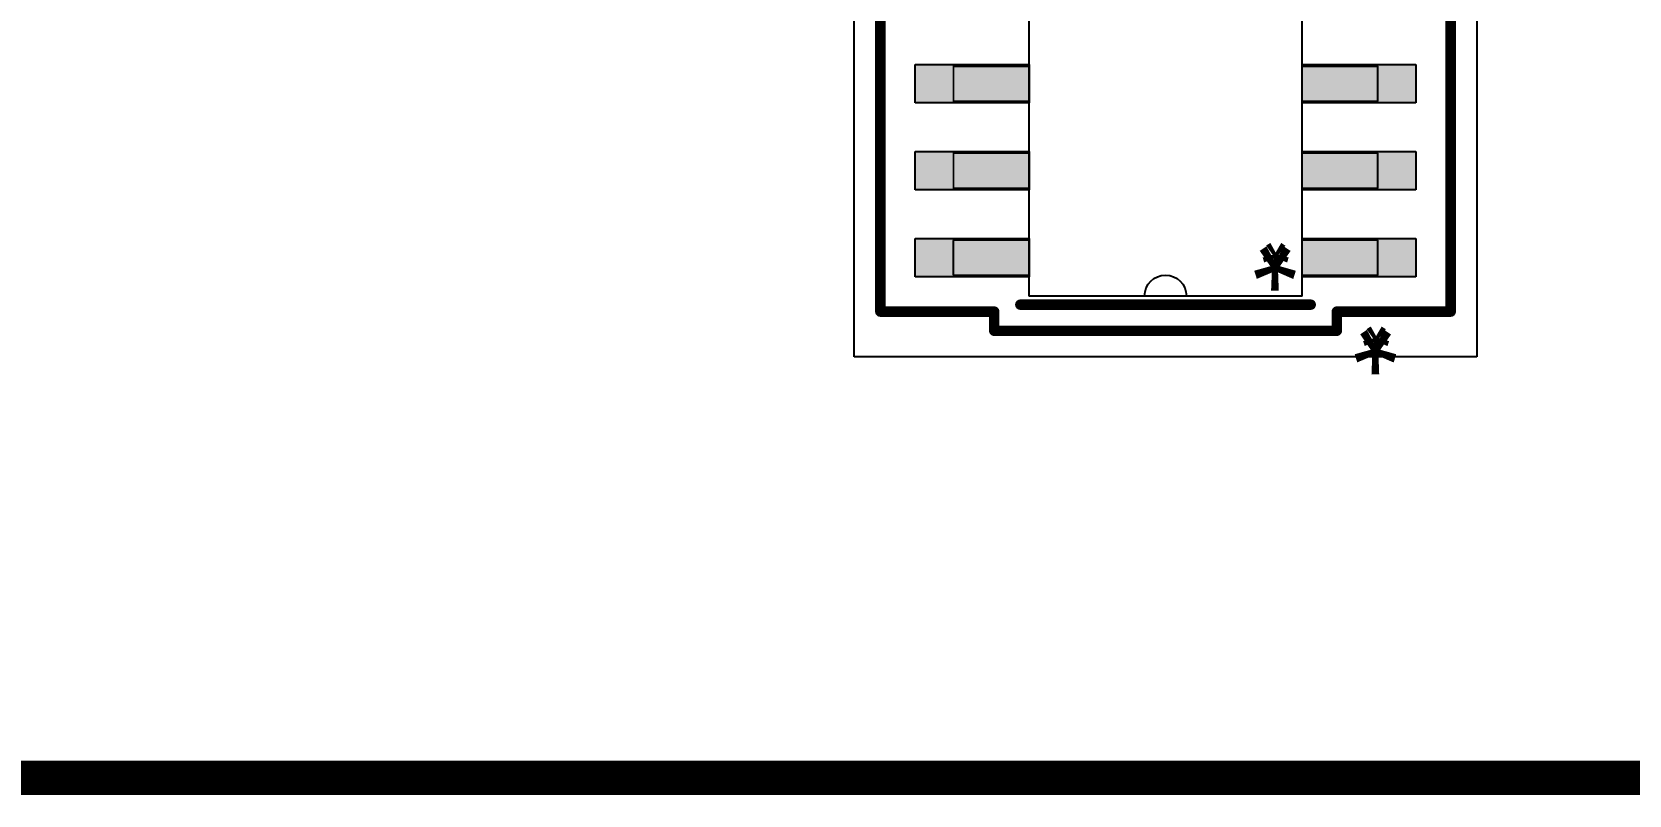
# Model space of a CAD drawing. Header units: millimetres. Extents: x 54 to 247, y 53 to 195.
# Drawn here: x 95.26 to 118.59, y 52.81 to 63.95 of the extents above; entities that cross this region are included whole.
import ezdxf

# ---------------------------------------------------------------- set-up
doc = ezdxf.new("R2010")
doc.units = ezdxf.units.MM
for name, color, linetype in [('Mechanical1', 6, 'Continuous'), ('Mechanical10', 56, 'Continuous'), ('Mechanical13', 56, 'Continuous'), ('Mechanical15', 56, 'Continuous'), ('Mechanical4', 56, 'Continuous'), ('Mechanical5', 56, 'Continuous'), ('Mechanical6', 56, 'Continuous'), ('Mechanical8', 56, 'Continuous'), ('PadHoleLayer', 156, 'Continuous'), ('TopOverlay', 2, 'Continuous'), ('TopPaste', 8, 'Continuous'), ('TopSolder', 216, 'Continuous')]:
    doc.layers.add(name, color=color, linetype=linetype)
doc.styles.add('Arial', font='arial.ttf', dxfattribs={"height": 0.2})

# ---------------------------------------------------------------- blocks, each defined once
blk = doc.blocks.new('D16_M_239')
at = {"layer": 'TopPaste'}
for points in [[(-3.6576, 4.7244), (-1.9939, 4.7244), (-1.9939, 4.1656), (-3.6576, 4.1656)], [(1.9939, 4.7244), (3.6576, 4.7244), (3.6576, 4.1656), (1.9939, 4.1656)], [(-3.6576, 3.4544), (-1.9939, 3.4544), (-1.9939, 2.8956), (-3.6576, 2.8956)], [(1.9939, 3.4544), (3.6576, 3.4544), (3.6576, 2.8956), (1.9939, 2.8956)], [(-3.6576, 2.1844), (-1.9939, 2.1844), (-1.9939, 1.6256), (-3.6576, 1.6256)], [(1.9939, 2.1844), (3.6576, 2.1844), (3.6576, 1.6256), (1.9939, 1.6256)], [(-3.6576, 0.9144), (-1.9939, 0.9144), (-1.9939, 0.3556), (-3.6576, 0.3556)], [(1.9939, 0.9144), (3.6576, 0.9144), (3.6576, 0.3556), (1.9939, 0.3556)], [(-3.6576, -0.3556), (-1.9939, -0.3556), (-1.9939, -0.9144), (-3.6576, -0.9144)], [(1.9939, -0.3556), (3.6576, -0.3556), (3.6576, -0.9144), (1.9939, -0.9144)], [(-3.6576, -1.6256), (-1.9939, -1.6256), (-1.9939, -2.1844), (-3.6576, -2.1844)], [(1.9939, -1.6256), (3.6576, -1.6256), (3.6576, -2.1844), (1.9939, -2.1844)], [(-3.6576, -2.8956), (-1.9939, -2.8956), (-1.9939, -3.4544), (-3.6576, -3.4544)], [(1.9939, -2.8956), (3.6576, -2.8956), (3.6576, -3.4544), (1.9939, -3.4544)], [(-3.6576, -4.1656), (-1.9939, -4.1656), (-1.9939, -4.7244), (-3.6576, -4.7244)], [(1.9939, -4.1656), (3.6576, -4.1656), (3.6576, -4.7244), (1.9939, -4.7244)]]:
    blk.add_hatch(color=8, dxfattribs=at).paths.add_polyline_path(points)
at = {"layer": 'TopSolder'}
for points in [[(-3.6576, 4.7244), (-1.9939, 4.7244), (-1.9939, 4.1656), (-3.6576, 4.1656)], [(1.9939, 4.7244), (3.6576, 4.7244), (3.6576, 4.1656), (1.9939, 4.1656)], [(-3.6576, 3.4544), (-1.9939, 3.4544), (-1.9939, 2.8956), (-3.6576, 2.8956)], [(1.9939, 3.4544), (3.6576, 3.4544), (3.6576, 2.8956), (1.9939, 2.8956)], [(-3.6576, 2.1844), (-1.9939, 2.1844), (-1.9939, 1.6256), (-3.6576, 1.6256)], [(1.9939, 2.1844), (3.6576, 2.1844), (3.6576, 1.6256), (1.9939, 1.6256)], [(-3.6576, 0.9144), (-1.9939, 0.9144), (-1.9939, 0.3556), (-3.6576, 0.3556)], [(1.9939, 0.9144), (3.6576, 0.9144), (3.6576, 0.3556), (1.9939, 0.3556)], [(-3.6576, -0.3556), (-1.9939, -0.3556), (-1.9939, -0.9144), (-3.6576, -0.9144)], [(1.9939, -0.3556), (3.6576, -0.3556), (3.6576, -0.9144), (1.9939, -0.9144)], [(-3.6576, -1.6256), (-1.9939, -1.6256), (-1.9939, -2.1844), (-3.6576, -2.1844)], [(1.9939, -1.6256), (3.6576, -1.6256), (3.6576, -2.1844), (1.9939, -2.1844)], [(-3.6576, -2.8956), (-1.9939, -2.8956), (-1.9939, -3.4544), (-3.6576, -3.4544)], [(1.9939, -2.8956), (3.6576, -2.8956), (3.6576, -3.4544), (1.9939, -3.4544)], [(-3.6576, -4.1656), (-1.9939, -4.1656), (-1.9939, -4.7244), (-3.6576, -4.7244)], [(1.9939, -4.1656), (3.6576, -4.1656), (3.6576, -4.7244), (1.9939, -4.7244)]]:
    blk.add_hatch(color=216, dxfattribs=at).paths.add_polyline_path(points)
at = {"layer": 'Mechanical13', "const_width": 0.0254}
for points in [[(-1.9939, 5.0038), (-1.9939, -5.0038)], [(1.9939, 5.0038), (-1.9939, 5.0038)], [(1.9939, 5.0038), (1.9939, -5.0038)], [(-3.0988, 4.699), (-3.0988, 4.191)], [(-1.9939, 4.699), (-3.0988, 4.699)], [(-1.9939, 4.699), (-1.9939, 4.191)], [(3.0988, 4.699), (1.9939, 4.699)], [(1.9939, 4.699), (1.9939, 4.191)], [(3.0988, 4.699), (3.0988, 4.191)], [(-1.9939, 4.191), (-3.0988, 4.191)], [(3.0988, 4.191), (1.9939, 4.191)], [(-3.0988, 3.429), (-3.0988, 2.921)], [(-1.9939, 3.429), (-3.0988, 3.429)], [(-1.9939, 3.429), (-1.9939, 2.921)], [(3.0988, 3.429), (1.9939, 3.429)], [(1.9939, 3.429), (1.9939, 2.921)], [(3.0988, 3.429), (3.0988, 2.921)], [(-1.9939, 2.921), (-3.0988, 2.921)], [(3.0988, 2.921), (1.9939, 2.921)], [(-3.0988, 2.159), (-3.0988, 1.651)], [(-1.9939, 2.159), (-3.0988, 2.159)], [(-1.9939, 2.159), (-1.9939, 1.651)], [(3.0988, 2.159), (1.9939, 2.159)], [(1.9939, 2.159), (1.9939, 1.651)], [(3.0988, 2.159), (3.0988, 1.651)], [(-1.9939, 1.651), (-3.0988, 1.651)], [(3.0988, 1.651), (1.9939, 1.651)], [(-3.0988, 0.889), (-3.0988, 0.381)], [(-1.9939, 0.889), (-3.0988, 0.889)], [(-1.9939, 0.889), (-1.9939, 0.381)], [(3.0988, 0.889), (1.9939, 0.889)], [(1.9939, 0.889), (1.9939, 0.381)], [(3.0988, 0.889), (3.0988, 0.381)], [(-1.9939, 0.381), (-3.0988, 0.381)], [(3.0988, 0.381), (1.9939, 0.381)], [(-3.0988, -0.381), (-3.0988, -0.889)], [(-1.9939, -0.381), (-3.0988, -0.381)], [(-1.9939, -0.381), (-1.9939, -0.889)], [(3.0988, -0.381), (1.9939, -0.381)], [(1.9939, -0.381), (1.9939, -0.889)], [(3.0988, -0.381), (3.0988, -0.889)], [(-1.9939, -0.889), (-3.0988, -0.889)], [(3.0988, -0.889), (1.9939, -0.889)], [(-3.0988, -1.651), (-3.0988, -2.159)], [(-1.9939, -1.651), (-3.0988, -1.651)], [(-1.9939, -1.651), (-1.9939, -2.159)], [(3.0988, -1.651), (1.9939, -1.651)], [(1.9939, -1.651), (1.9939, -2.159)], [(3.0988, -1.651), (3.0988, -2.159)], [(-1.9939, -2.159), (-3.0988, -2.159)], [(3.0988, -2.159), (1.9939, -2.159)], [(-3.0988, -2.921), (-3.0988, -3.429)], [(-1.9939, -2.921), (-3.0988, -2.921)], [(-1.9939, -2.921), (-1.9939, -3.429)], [(3.0988, -2.921), (1.9939, -2.921)], [(1.9939, -2.921), (1.9939, -3.429)], [(3.0988, -2.921), (3.0988, -3.429)], [(-1.9939, -3.429), (-3.0988, -3.429)], [(3.0988, -3.429), (1.9939, -3.429)], [(-3.0988, -4.191), (-3.0988, -4.699)], [(-1.9939, -4.191), (-3.0988, -4.191)], [(-1.9939, -4.191), (-1.9939, -4.699)], [(3.0988, -4.191), (1.9939, -4.191)], [(1.9939, -4.191), (1.9939, -4.699)], [(3.0988, -4.191), (3.0988, -4.699)], [(-1.9939, -4.699), (-3.0988, -4.699)], [(3.0988, -4.699), (1.9939, -4.699)], [(1.9939, -5.0038), (-1.9939, -5.0038)]]:
    blk.add_lwpolyline(points, dxfattribs=at)
at = {"layer": 'Mechanical13', "const_width": 0.0127}
for points in [[(-2.00025, 5.0038, 1), (-1.98755, 5.0038, 1)], [(-2.00025, 5.0038, 1), (-1.98755, 5.0038, 1)], [(1.98755, 5.0038, 1), (2.00025, 5.0038, 1)], [(1.98755, 5.0038, 1), (2.00025, 5.0038, 1)], [(-3.10515, 4.699, 1), (-3.09245, 4.699, 1)], [(-3.10515, 4.699, 1), (-3.09245, 4.699, 1)], [(-2.00025, 4.699, 1), (-1.98755, 4.699, 1)], [(-2.00025, 4.699, 1), (-1.98755, 4.699, 1)], [(1.98755, 4.699, 1), (2.00025, 4.699, 1)], [(1.98755, 4.699, 1), (2.00025, 4.699, 1)], [(3.09245, 4.699, 1), (3.10515, 4.699, 1)], [(3.09245, 4.699, 1), (3.10515, 4.699, 1)], [(-3.10515, 4.191, 1), (-3.09245, 4.191, 1)], [(-3.10515, 4.191, 1), (-3.09245, 4.191, 1)], [(-2.00025, 4.191, 1), (-1.98755, 4.191, 1)], [(-2.00025, 4.191, 1), (-1.98755, 4.191, 1)], [(1.98755, 4.191, 1), (2.00025, 4.191, 1)], [(1.98755, 4.191, 1), (2.00025, 4.191, 1)], [(3.09245, 4.191, 1), (3.10515, 4.191, 1)], [(3.09245, 4.191, 1), (3.10515, 4.191, 1)], [(-3.10515, 3.429, 1), (-3.09245, 3.429, 1)], [(-3.10515, 3.429, 1), (-3.09245, 3.429, 1)], [(-2.00025, 3.429, 1), (-1.98755, 3.429, 1)], [(-2.00025, 3.429, 1), (-1.98755, 3.429, 1)], [(1.98755, 3.429, 1), (2.00025, 3.429, 1)], [(1.98755, 3.429, 1), (2.00025, 3.429, 1)], [(3.09245, 3.429, 1), (3.10515, 3.429, 1)], [(3.09245, 3.429, 1), (3.10515, 3.429, 1)], [(-3.10515, 2.921, 1), (-3.09245, 2.921, 1)], [(-3.10515, 2.921, 1), (-3.09245, 2.921, 1)], [(-2.00025, 2.921, 1), (-1.98755, 2.921, 1)], [(-2.00025, 2.921, 1), (-1.98755, 2.921, 1)], [(1.98755, 2.921, 1), (2.00025, 2.921, 1)], [(1.98755, 2.921, 1), (2.00025, 2.921, 1)], [(3.09245, 2.921, 1), (3.10515, 2.921, 1)], [(3.09245, 2.921, 1), (3.10515, 2.921, 1)], [(-3.10515, 2.159, 1), (-3.09245, 2.159, 1)], [(-3.10515, 2.159, 1), (-3.09245, 2.159, 1)], [(-2.00025, 2.159, 1), (-1.98755, 2.159, 1)], [(-2.00025, 2.159, 1), (-1.98755, 2.159, 1)], [(1.98755, 2.159, 1), (2.00025, 2.159, 1)], [(1.98755, 2.159, 1), (2.00025, 2.159, 1)], [(3.09245, 2.159, 1), (3.10515, 2.159, 1)], [(3.09245, 2.159, 1), (3.10515, 2.159, 1)], [(-3.10515, 1.651, 1), (-3.09245, 1.651, 1)], [(-3.10515, 1.651, 1), (-3.09245, 1.651, 1)], [(-2.00025, 1.651, 1), (-1.98755, 1.651, 1)], [(-2.00025, 1.651, 1), (-1.98755, 1.651, 1)], [(1.98755, 1.651, 1), (2.00025, 1.651, 1)], [(1.98755, 1.651, 1), (2.00025, 1.651, 1)], [(3.09245, 1.651, 1), (3.10515, 1.651, 1)], [(3.09245, 1.651, 1), (3.10515, 1.651, 1)], [(-3.10515, 0.889, 1), (-3.09245, 0.889, 1)], [(-3.10515, 0.889, 1), (-3.09245, 0.889, 1)], [(-2.00025, 0.889, 1), (-1.98755, 0.889, 1)], [(-2.00025, 0.889, 1), (-1.98755, 0.889, 1)], [(1.98755, 0.889, 1), (2.00025, 0.889, 1)], [(1.98755, 0.889, 1), (2.00025, 0.889, 1)], [(3.09245, 0.889, 1), (3.10515, 0.889, 1)], [(3.09245, 0.889, 1), (3.10515, 0.889, 1)], [(-3.10515, 0.381, 1), (-3.09245, 0.381, 1)], [(-3.10515, 0.381, 1), (-3.09245, 0.381, 1)], [(-2.00025, 0.381, 1), (-1.98755, 0.381, 1)], [(-2.00025, 0.381, 1), (-1.98755, 0.381, 1)], [(1.98755, 0.381, 1), (2.00025, 0.381, 1)], [(1.98755, 0.381, 1), (2.00025, 0.381, 1)], [(3.09245, 0.381, 1), (3.10515, 0.381, 1)], [(3.09245, 0.381, 1), (3.10515, 0.381, 1)], [(-3.10515, -0.381, 1), (-3.09245, -0.381, 1)], [(-3.10515, -0.381, 1), (-3.09245, -0.381, 1)], [(-2.00025, -0.381, 1), (-1.98755, -0.381, 1)], [(-2.00025, -0.381, 1), (-1.98755, -0.381, 1)], [(1.98755, -0.381, 1), (2.00025, -0.381, 1)], [(1.98755, -0.381, 1), (2.00025, -0.381, 1)], [(3.09245, -0.381, 1), (3.10515, -0.381, 1)], [(3.09245, -0.381, 1), (3.10515, -0.381, 1)], [(-3.10515, -0.889, 1), (-3.09245, -0.889, 1)], [(-3.10515, -0.889, 1), (-3.09245, -0.889, 1)], [(-2.00025, -0.889, 1), (-1.98755, -0.889, 1)], [(-2.00025, -0.889, 1), (-1.98755, -0.889, 1)], [(1.98755, -0.889, 1), (2.00025, -0.889, 1)], [(1.98755, -0.889, 1), (2.00025, -0.889, 1)], [(3.09245, -0.889, 1), (3.10515, -0.889, 1)], [(3.09245, -0.889, 1), (3.10515, -0.889, 1)], [(-3.10515, -1.651, 1), (-3.09245, -1.651, 1)], [(-3.10515, -1.651, 1), (-3.09245, -1.651, 1)], [(-2.00025, -1.651, 1), (-1.98755, -1.651, 1)], [(-2.00025, -1.651, 1), (-1.98755, -1.651, 1)], [(1.98755, -1.651, 1), (2.00025, -1.651, 1)], [(1.98755, -1.651, 1), (2.00025, -1.651, 1)], [(3.09245, -1.651, 1), (3.10515, -1.651, 1)], [(3.09245, -1.651, 1), (3.10515, -1.651, 1)], [(-3.10515, -2.159, 1), (-3.09245, -2.159, 1)], [(-3.10515, -2.159, 1), (-3.09245, -2.159, 1)], [(-2.00025, -2.159, 1), (-1.98755, -2.159, 1)], [(-2.00025, -2.159, 1), (-1.98755, -2.159, 1)], [(1.98755, -2.159, 1), (2.00025, -2.159, 1)], [(1.98755, -2.159, 1), (2.00025, -2.159, 1)], [(3.09245, -2.159, 1), (3.10515, -2.159, 1)], [(3.09245, -2.159, 1), (3.10515, -2.159, 1)], [(-3.10515, -2.921, 1), (-3.09245, -2.921, 1)], [(-3.10515, -2.921, 1), (-3.09245, -2.921, 1)], [(-2.00025, -2.921, 1), (-1.98755, -2.921, 1)], [(-2.00025, -2.921, 1), (-1.98755, -2.921, 1)], [(1.98755, -2.921, 1), (2.00025, -2.921, 1)], [(1.98755, -2.921, 1), (2.00025, -2.921, 1)], [(3.09245, -2.921, 1), (3.10515, -2.921, 1)], [(3.09245, -2.921, 1), (3.10515, -2.921, 1)], [(-3.10515, -3.429, 1), (-3.09245, -3.429, 1)], [(-3.10515, -3.429, 1), (-3.09245, -3.429, 1)], [(-2.00025, -3.429, 1), (-1.98755, -3.429, 1)], [(-2.00025, -3.429, 1), (-1.98755, -3.429, 1)], [(1.98755, -3.429, 1), (2.00025, -3.429, 1)], [(1.98755, -3.429, 1), (2.00025, -3.429, 1)], [(3.09245, -3.429, 1), (3.10515, -3.429, 1)], [(3.09245, -3.429, 1), (3.10515, -3.429, 1)], [(-3.10515, -4.191, 1), (-3.09245, -4.191, 1)], [(-3.10515, -4.191, 1), (-3.09245, -4.191, 1)], [(-2.00025, -4.191, 1), (-1.98755, -4.191, 1)], [(-2.00025, -4.191, 1), (-1.98755, -4.191, 1)], [(1.98755, -4.191, 1), (2.00025, -4.191, 1)], [(1.98755, -4.191, 1), (2.00025, -4.191, 1)], [(3.09245, -4.191, 1), (3.10515, -4.191, 1)], [(3.09245, -4.191, 1), (3.10515, -4.191, 1)], [(-3.10515, -4.699, 1), (-3.09245, -4.699, 1)], [(-3.10515, -4.699, 1), (-3.09245, -4.699, 1)], [(-2.00025, -4.699, 1), (-1.98755, -4.699, 1)], [(-2.00025, -4.699, 1), (-1.98755, -4.699, 1)], [(1.98755, -4.699, 1), (2.00025, -4.699, 1)], [(1.98755, -4.699, 1), (2.00025, -4.699, 1)], [(3.09245, -4.699, 1), (3.10515, -4.699, 1)], [(3.09245, -4.699, 1), (3.10515, -4.699, 1)], [(-2.00025, -5.0038, 1), (-1.98755, -5.0038, 1)], [(-2.00025, -5.0038, 1), (-1.98755, -5.0038, 1)], [(1.98755, -5.0038, 1), (2.00025, -5.0038, 1)], [(1.98755, -5.0038, 1), (2.00025, -5.0038, 1)]]:
    blk.add_lwpolyline(points, format="xyb", close=True, dxfattribs=at)
at = {"layer": 'Mechanical13'}
blk.add_lwpolyline([(0.3048, 5.0038, -1), (-0.3048, 5.0038)], format="xyb", dxfattribs=at)
for points in [[(-0.3048, 5.0038, 1), (-0.3048, 5.0038, 1)], [(0.3048, 5.0038, 1), (0.3048, 5.0038, 1)]]:
    blk.add_lwpolyline(points, format="xyb", close=True, dxfattribs=at)
at = {"layer": 'Mechanical15'}
for p, q in [((-2.5019, 5.2324), (-2.5019, 5.5118)), ((-2.5019, 5.5118), (2.5019, 5.5118)), ((2.5019, 5.5118), (2.5019, 5.2324)), ((-4.1656, -5.2324), (-4.1656, 5.2324)), ((-4.1656, 5.2324), (-2.5019, 5.2324)), ((2.5019, 5.2324), (4.1656, 5.2324)), ((4.1656, 5.2324), (4.1656, -5.2324)), ((-2.5019, -5.2324), (-4.1656, -5.2324)), ((-2.5019, -5.5118), (-2.5019, -5.2324)), ((4.1656, -5.2324), (2.5019, -5.2324)), ((2.5019, -5.2324), (2.5019, -5.5118)), ((2.5019, -5.5118), (-2.5019, -5.5118))]:
    blk.add_line(p, q, dxfattribs=at)
at = {"layer": 'Mechanical15', "const_width": 0.1524}
for points in [[(2.5019, 5.5118), (-2.5019, 5.5118)], [(-2.5019, 5.5118), (-2.5019, 5.2324)], [(2.5019, 5.5118), (2.5019, 5.2324)], [(-2.5019, 5.2324), (-4.1656, 5.2324)], [(-4.1656, 5.2324), (-4.1656, -5.2324)], [(4.1656, 5.2324), (2.5019, 5.2324)], [(4.1656, 5.2324), (4.1656, -5.2324)], [(-2.5019, -5.2324), (-4.1656, -5.2324)], [(-2.5019, -5.2324), (-2.5019, -5.5118)], [(2.5019, -5.2324), (2.5019, -5.5118)], [(4.1656, -5.2324), (2.5019, -5.2324)], [(2.5019, -5.5118), (-2.5019, -5.5118)]]:
    blk.add_lwpolyline(points, dxfattribs=at)
at = {"layer": 'Mechanical15', "const_width": 0.0762}
for points in [[(-2.54, 5.5118, 1), (-2.4638, 5.5118, 1)], [(-2.54, 5.5118, 1), (-2.4638, 5.5118, 1)], [(2.4638, 5.5118, 1), (2.54, 5.5118, 1)], [(2.4638, 5.5118, 1), (2.54, 5.5118, 1)], [(-4.2037, 5.2324, 1), (-4.1275, 5.2324, 1)], [(-4.2037, 5.2324, 1), (-4.1275, 5.2324, 1)], [(-2.54, 5.2324, 1), (-2.4638, 5.2324, 1)], [(-2.54, 5.2324, 1), (-2.4638, 5.2324, 1)], [(2.4638, 5.2324, 1), (2.54, 5.2324, 1)], [(2.4638, 5.2324, 1), (2.54, 5.2324, 1)], [(4.1275, 5.2324, 1), (4.2037, 5.2324, 1)], [(4.1275, 5.2324, 1), (4.2037, 5.2324, 1)], [(-4.2037, -5.2324, 1), (-4.1275, -5.2324, 1)], [(-4.2037, -5.2324, 1), (-4.1275, -5.2324, 1)], [(-2.54, -5.2324, 1), (-2.4638, -5.2324, 1)], [(-2.54, -5.2324, 1), (-2.4638, -5.2324, 1)], [(2.4638, -5.2324, 1), (2.54, -5.2324, 1)], [(2.4638, -5.2324, 1), (2.54, -5.2324, 1)], [(4.1275, -5.2324, 1), (4.2037, -5.2324, 1)], [(4.1275, -5.2324, 1), (4.2037, -5.2324, 1)], [(-2.54, -5.5118, 1), (-2.4638, -5.5118, 1)], [(-2.54, -5.5118, 1), (-2.4638, -5.5118, 1)], [(2.4638, -5.5118, 1), (2.54, -5.5118, 1)], [(2.4638, -5.5118, 1), (2.54, -5.5118, 1)]]:
    blk.add_lwpolyline(points, format="xyb", close=True, dxfattribs=at)
at = {"layer": 'Mechanical5'}
for p, q in [((-4.5466, -5.8928), (-4.5466, 5.8928)), ((-4.5466, 5.8928), (4.5466, 5.8928)), ((4.5466, 5.8928), (4.5466, -5.8928)), ((4.5466, -5.8928), (-4.5466, -5.8928))]:
    blk.add_line(p, q, dxfattribs=at)
at = {"layer": 'TopOverlay'}
for p, q in [((3.9116, -3.3655), (3.9116, -2.9845)), ((3.9116, -2.9845), (4.1656, -2.9845)), ((4.1656, -2.9845), (4.1656, -3.3655)), ((4.1656, -3.3655), (3.9116, -3.3655))]:
    blk.add_line(p, q, dxfattribs=at)
at = {"layer": 'TopOverlay', "const_width": 0.1524}
for points in [[(2.1209, 5.1308), (-2.1209, 5.1308)], [(2.1209, -5.1308), (-2.1209, -5.1308)]]:
    blk.add_lwpolyline(points, dxfattribs=at)
at = {"layer": 'TopOverlay', "const_width": 0.0762}
for points in [[(-2.159, 5.1308, 1), (-2.0828, 5.1308, 1)], [(2.0828, 5.1308, 1), (2.159, 5.1308, 1)], [(-2.159, -5.1308, 1), (-2.0828, -5.1308, 1)], [(2.0828, -5.1308, 1), (2.159, -5.1308, 1)]]:
    blk.add_lwpolyline(points, format="xyb", close=True, dxfattribs=at)
at = {"layer": 'Mechanical13'}
blk.add_text('*', height=1.27, dxfattribs=at).set_placement((-1.9304, 3.6576))
at = {"layer": 'TopOverlay'}
blk.add_text('*', height=1.27, dxfattribs=at).set_placement((-3.39725, 4.8768))

msp = doc.modelspace()

# ---------------------------------------------------------------- hatches: boundary and pattern name
at = {"layer": 'Mechanical4'}
h = msp.add_hatch(color=56, dxfattribs=at)
edge = h.paths.add_edge_path()
edge.add_arc((107.652, 59.868), 0.0381, 0, 360)
h = msp.add_hatch(color=56, dxfattribs=at)
edge = h.paths.add_edge_path()
edge.add_arc((107.652, 59.868), 0.0381, 0, 360)
h = msp.add_hatch(color=56, dxfattribs=at)
edge = h.paths.add_edge_path()
edge.add_arc((109.315, 59.868), 0.0381, 0, 360)
h = msp.add_hatch(color=56, dxfattribs=at)
edge = h.paths.add_edge_path()
edge.add_arc((109.315, 59.868), 0.0381, 0, 360)
h = msp.add_hatch(color=56, dxfattribs=at)
edge = h.paths.add_edge_path()
edge.add_arc((114.319, 59.868), 0.0381, 0, 360)
h = msp.add_hatch(color=56, dxfattribs=at)
edge = h.paths.add_edge_path()
edge.add_arc((114.319, 59.868), 0.0381, 0, 360)
h = msp.add_hatch(color=56, dxfattribs=at)
edge = h.paths.add_edge_path()
edge.add_arc((115.983, 59.868), 0.0381, 0, 360)
h = msp.add_hatch(color=56, dxfattribs=at)
edge = h.paths.add_edge_path()
edge.add_arc((115.983, 59.868), 0.0381, 0, 360)
h = msp.add_hatch(color=56, dxfattribs=at)
edge = h.paths.add_edge_path()
edge.add_arc((109.315, 59.588), 0.0381, 0, 360)
h = msp.add_hatch(color=56, dxfattribs=at)
edge = h.paths.add_edge_path()
edge.add_arc((109.315, 59.588), 0.0381, 0, 360)
h = msp.add_hatch(color=56, dxfattribs=at)
edge = h.paths.add_edge_path()
edge.add_arc((114.319, 59.588), 0.0381, 0, 360)
h = msp.add_hatch(color=56, dxfattribs=at)
edge = h.paths.add_edge_path()
edge.add_arc((114.319, 59.588), 0.0381, 0, 360)
at = {"layer": 'Mechanical5'}
h = msp.add_hatch(color=56, dxfattribs=at)
edge = h.paths.add_edge_path()
edge.add_arc((108.718, 60.909), 0.00635, 0, 360)
h = msp.add_hatch(color=56, dxfattribs=at)
edge = h.paths.add_edge_path()
edge.add_arc((108.718, 60.909), 0.00635, 0, 360)
h = msp.add_hatch(color=56, dxfattribs=at)
edge = h.paths.add_edge_path()
edge.add_arc((109.823, 60.909), 0.00635, 0, 360)
h = msp.add_hatch(color=56, dxfattribs=at)
edge = h.paths.add_edge_path()
edge.add_arc((109.823, 60.909), 0.00635, 0, 360)
h = msp.add_hatch(color=56, dxfattribs=at)
edge = h.paths.add_edge_path()
edge.add_arc((113.811, 60.909), 0.00635, 0, 360)
h = msp.add_hatch(color=56, dxfattribs=at)
edge = h.paths.add_edge_path()
edge.add_arc((113.811, 60.909), 0.00635, 0, 360)
h = msp.add_hatch(color=56, dxfattribs=at)
edge = h.paths.add_edge_path()
edge.add_arc((114.916, 60.909), 0.00635, 0, 360)
h = msp.add_hatch(color=56, dxfattribs=at)
edge = h.paths.add_edge_path()
edge.add_arc((114.916, 60.909), 0.00635, 0, 360)
h = msp.add_hatch(color=56, dxfattribs=at)
edge = h.paths.add_edge_path()
edge.add_arc((108.718, 60.401), 0.00635, 0, 360)
h = msp.add_hatch(color=56, dxfattribs=at)
edge = h.paths.add_edge_path()
edge.add_arc((108.718, 60.401), 0.00635, 0, 360)
h = msp.add_hatch(color=56, dxfattribs=at)
edge = h.paths.add_edge_path()
edge.add_arc((109.823, 60.401), 0.00635, 0, 360)
h = msp.add_hatch(color=56, dxfattribs=at)
edge = h.paths.add_edge_path()
edge.add_arc((109.823, 60.401), 0.00635, 0, 360)
h = msp.add_hatch(color=56, dxfattribs=at)
edge = h.paths.add_edge_path()
edge.add_arc((113.811, 60.401), 0.00635, 0, 360)
h = msp.add_hatch(color=56, dxfattribs=at)
edge = h.paths.add_edge_path()
edge.add_arc((113.811, 60.401), 0.00635, 0, 360)
h = msp.add_hatch(color=56, dxfattribs=at)
edge = h.paths.add_edge_path()
edge.add_arc((114.916, 60.401), 0.00635, 0, 360)
h = msp.add_hatch(color=56, dxfattribs=at)
edge = h.paths.add_edge_path()
edge.add_arc((114.916, 60.401), 0.00635, 0, 360)
h = msp.add_hatch(color=56, dxfattribs=at)
edge = h.paths.add_edge_path()
edge.add_arc((109.823, 60.096), 0.00635, 0, 360)
h = msp.add_hatch(color=56, dxfattribs=at)
edge = h.paths.add_edge_path()
edge.add_arc((109.823, 60.096), 0.00635, 0, 360)
h = msp.add_hatch(color=56, dxfattribs=at)
edge = h.paths.add_edge_path()
edge.add_arc((113.811, 60.096), 0.00635, 0, 360)
h = msp.add_hatch(color=56, dxfattribs=at)
edge = h.paths.add_edge_path()
edge.add_arc((113.811, 60.096), 0.00635, 0, 360)
at = {"layer": 'Mechanical6'}
h = msp.add_hatch(color=56, dxfattribs=at)
edge = h.paths.add_edge_path()
edge.add_arc((109.696, 59.969), 0.0381, 0, 360)
h = msp.add_hatch(color=56, dxfattribs=at)
edge = h.paths.add_edge_path()
edge.add_arc((113.938, 59.969), 0.0381, 0, 360)
at = {"layer": 'PadHoleLayer'}
h = msp.add_hatch(color=156, dxfattribs=at)
edge = h.paths.add_edge_path()
edge.add_arc((108.718, 60.909), 0.00635, 0, 360)
h = msp.add_hatch(color=156, dxfattribs=at)
edge = h.paths.add_edge_path()
edge.add_arc((108.718, 60.909), 0.00635, 0, 360)
h = msp.add_hatch(color=156, dxfattribs=at)
edge = h.paths.add_edge_path()
edge.add_arc((109.823, 60.909), 0.00635, 0, 360)
h = msp.add_hatch(color=156, dxfattribs=at)
edge = h.paths.add_edge_path()
edge.add_arc((109.823, 60.909), 0.00635, 0, 360)
h = msp.add_hatch(color=156, dxfattribs=at)
edge = h.paths.add_edge_path()
edge.add_arc((113.811, 60.909), 0.00635, 0, 360)
h = msp.add_hatch(color=156, dxfattribs=at)
edge = h.paths.add_edge_path()
edge.add_arc((113.811, 60.909), 0.00635, 0, 360)
h = msp.add_hatch(color=156, dxfattribs=at)
edge = h.paths.add_edge_path()
edge.add_arc((114.916, 60.909), 0.00635, 0, 360)
h = msp.add_hatch(color=156, dxfattribs=at)
edge = h.paths.add_edge_path()
edge.add_arc((114.916, 60.909), 0.00635, 0, 360)
h = msp.add_hatch(color=156, dxfattribs=at)
edge = h.paths.add_edge_path()
edge.add_arc((108.718, 60.401), 0.00635, 0, 360)
h = msp.add_hatch(color=156, dxfattribs=at)
edge = h.paths.add_edge_path()
edge.add_arc((108.718, 60.401), 0.00635, 0, 360)
h = msp.add_hatch(color=156, dxfattribs=at)
edge = h.paths.add_edge_path()
edge.add_arc((109.823, 60.401), 0.00635, 0, 360)
h = msp.add_hatch(color=156, dxfattribs=at)
edge = h.paths.add_edge_path()
edge.add_arc((109.823, 60.401), 0.00635, 0, 360)
h = msp.add_hatch(color=156, dxfattribs=at)
edge = h.paths.add_edge_path()
edge.add_arc((113.811, 60.401), 0.00635, 0, 360)
h = msp.add_hatch(color=156, dxfattribs=at)
edge = h.paths.add_edge_path()
edge.add_arc((113.811, 60.401), 0.00635, 0, 360)
h = msp.add_hatch(color=156, dxfattribs=at)
edge = h.paths.add_edge_path()
edge.add_arc((114.916, 60.401), 0.00635, 0, 360)
h = msp.add_hatch(color=156, dxfattribs=at)
edge = h.paths.add_edge_path()
edge.add_arc((114.916, 60.401), 0.00635, 0, 360)
h = msp.add_hatch(color=156, dxfattribs=at)
edge = h.paths.add_edge_path()
edge.add_arc((109.696, 59.969), 0.0381, 0, 360)
h = msp.add_hatch(color=156, dxfattribs=at)
edge = h.paths.add_edge_path()
edge.add_arc((109.823, 60.096), 0.00635, 0, 360)
h = msp.add_hatch(color=156, dxfattribs=at)
edge = h.paths.add_edge_path()
edge.add_arc((109.823, 60.096), 0.00635, 0, 360)
h = msp.add_hatch(color=156, dxfattribs=at)
edge = h.paths.add_edge_path()
edge.add_arc((113.811, 60.096), 0.00635, 0, 360)
h = msp.add_hatch(color=156, dxfattribs=at)
edge = h.paths.add_edge_path()
edge.add_arc((113.811, 60.096), 0.00635, 0, 360)
h = msp.add_hatch(color=156, dxfattribs=at)
edge = h.paths.add_edge_path()
edge.add_arc((113.938, 59.969), 0.0381, 0, 360)
h = msp.add_hatch(color=156, dxfattribs=at)
edge = h.paths.add_edge_path()
edge.add_arc((107.652, 59.868), 0.0381, 0, 360)
h = msp.add_hatch(color=156, dxfattribs=at)
edge = h.paths.add_edge_path()
edge.add_arc((107.652, 59.868), 0.0381, 0, 360)
h = msp.add_hatch(color=156, dxfattribs=at)
edge = h.paths.add_edge_path()
edge.add_arc((109.315, 59.868), 0.0381, 0, 360)
h = msp.add_hatch(color=156, dxfattribs=at)
edge = h.paths.add_edge_path()
edge.add_arc((109.315, 59.868), 0.0381, 0, 360)
h = msp.add_hatch(color=156, dxfattribs=at)
edge = h.paths.add_edge_path()
edge.add_arc((114.319, 59.868), 0.0381, 0, 360)
h = msp.add_hatch(color=156, dxfattribs=at)
edge = h.paths.add_edge_path()
edge.add_arc((114.319, 59.868), 0.0381, 0, 360)
h = msp.add_hatch(color=156, dxfattribs=at)
edge = h.paths.add_edge_path()
edge.add_arc((115.983, 59.868), 0.0381, 0, 360)
h = msp.add_hatch(color=156, dxfattribs=at)
edge = h.paths.add_edge_path()
edge.add_arc((115.983, 59.868), 0.0381, 0, 360)
h = msp.add_hatch(color=156, dxfattribs=at)
edge = h.paths.add_edge_path()
edge.add_arc((109.315, 59.588), 0.0381, 0, 360)
h = msp.add_hatch(color=156, dxfattribs=at)
edge = h.paths.add_edge_path()
edge.add_arc((109.315, 59.588), 0.0381, 0, 360)
h = msp.add_hatch(color=156, dxfattribs=at)
edge = h.paths.add_edge_path()
edge.add_arc((114.319, 59.588), 0.0381, 0, 360)
h = msp.add_hatch(color=156, dxfattribs=at)
edge = h.paths.add_edge_path()
edge.add_arc((114.319, 59.588), 0.0381, 0, 360)

# ---------------------------------------------------------------- linework, layer by layer
at = {"layer": 'Mechanical1', "const_width": 0.5}
msp.add_lwpolyline([(61.341, 53.061), (246.341, 53.061)], dxfattribs=at)
at = {"layer": 'Mechanical10'}
for p, q in [((108.16, 62.916), (108.16, 63.475)), ((108.16, 63.475), (109.823, 63.475)), ((109.823, 63.475), (109.823, 62.916)), ((113.811, 62.916), (113.811, 63.475)), ((113.811, 63.475), (115.475, 63.475)), ((115.475, 63.475), (115.475, 62.916)), ((109.823, 62.916), (108.16, 62.916)), ((115.475, 62.916), (113.811, 62.916)), ((108.16, 61.646), (108.16, 62.205)), ((108.16, 62.205), (109.823, 62.205)), ((109.823, 62.205), (109.823, 61.646)), ((113.811, 61.646), (113.811, 62.205)), ((113.811, 62.205), (115.475, 62.205)), ((115.475, 62.205), (115.475, 61.646)), ((109.823, 61.646), (108.16, 61.646)), ((115.475, 61.646), (113.811, 61.646)), ((108.16, 60.376), (108.16, 60.935)), ((108.16, 60.935), (109.823, 60.935)), ((109.823, 60.935), (109.823, 60.376)), ((113.811, 60.376), (113.811, 60.935)), ((113.811, 60.935), (115.475, 60.935)), ((115.475, 60.935), (115.475, 60.376)), ((109.823, 60.376), (108.16, 60.376)), ((115.475, 60.376), (113.811, 60.376))]:
    msp.add_line(p, q, dxfattribs=at)
at = {"layer": 'Mechanical10', "const_width": 0.0127}
for points in [[(107.271, 59.207), (107.271, 70.993)], [(116.364, 59.207), (116.364, 70.993)], [(107.271, 59.207), (116.364, 59.207)]]:
    msp.add_lwpolyline(points, dxfattribs=at)
at = {"layer": 'Mechanical10', "const_width": 0.00635}
for points in [[(107.267, 59.207, 1), (107.274, 59.207, 1)], [(107.267, 59.207, 1), (107.274, 59.207, 1)], [(116.361, 59.207, 1), (116.367, 59.207, 1)], [(116.361, 59.207, 1), (116.367, 59.207, 1)]]:
    msp.add_lwpolyline(points, format="xyb", close=True, dxfattribs=at)
at = {"layer": 'Mechanical4'}
for points, const_width in [([(107.652, 59.868), (107.652, 70.333)], 0.152), ([(107.652, 59.868), (107.652, 70.333)], 0.0127), ([(115.983, 59.868), (115.983, 70.333)], 0.152), ([(115.983, 59.868), (115.983, 70.333)], 0.0127), ([(107.652, 59.868), (109.315, 59.868)], 0.152), ([(107.652, 59.868), (109.315, 59.868)], 0.0127), ([(109.315, 59.588), (109.315, 59.868)], 0.152), ([(109.315, 59.588), (109.315, 59.868)], 0.0127), ([(114.319, 59.588), (114.319, 59.868)], 0.152), ([(114.319, 59.868), (115.983, 59.868)], 0.152), ([(114.319, 59.588), (114.319, 59.868)], 0.0127), ([(114.319, 59.868), (115.983, 59.868)], 0.0127), ([(109.315, 59.588), (114.319, 59.588)], 0.152), ([(109.315, 59.588), (114.319, 59.588)], 0.0127)]:
    msp.add_lwpolyline(points, dxfattribs=dict(at, const_width=const_width))
for points, const_width in [([(107.613, 59.868, 1), (107.69, 59.868, 1)], 0.0762), ([(107.613, 59.868, 1), (107.69, 59.868, 1)], 0.0762), ([(107.648, 59.868, 1), (107.655, 59.868, 1)], 0.00635), ([(107.648, 59.868, 1), (107.655, 59.868, 1)], 0.00635), ([(109.277, 59.868, 1), (109.353, 59.868, 1)], 0.0762), ([(109.277, 59.868, 1), (109.353, 59.868, 1)], 0.0762), ([(109.312, 59.868, 1), (109.318, 59.868, 1)], 0.00635), ([(109.312, 59.868, 1), (109.318, 59.868, 1)], 0.00635), ([(114.281, 59.868, 1), (114.357, 59.868, 1)], 0.0762), ([(114.281, 59.868, 1), (114.357, 59.868, 1)], 0.0762), ([(114.316, 59.868, 1), (114.322, 59.868, 1)], 0.00635), ([(114.316, 59.868, 1), (114.322, 59.868, 1)], 0.00635), ([(115.945, 59.868, 1), (116.021, 59.868, 1)], 0.0762), ([(115.945, 59.868, 1), (116.021, 59.868, 1)], 0.0762), ([(115.98, 59.868, 1), (115.986, 59.868, 1)], 0.00635), ([(115.98, 59.868, 1), (115.986, 59.868, 1)], 0.00635), ([(109.277, 59.588, 1), (109.353, 59.588, 1)], 0.0762), ([(109.277, 59.588, 1), (109.353, 59.588, 1)], 0.0762), ([(109.312, 59.588, 1), (109.318, 59.588, 1)], 0.00635), ([(109.312, 59.588, 1), (109.318, 59.588, 1)], 0.00635), ([(114.281, 59.588, 1), (114.357, 59.588, 1)], 0.0762), ([(114.281, 59.588, 1), (114.357, 59.588, 1)], 0.0762), ([(114.316, 59.588, 1), (114.322, 59.588, 1)], 0.00635), ([(114.316, 59.588, 1), (114.322, 59.588, 1)], 0.00635)]:
    msp.add_lwpolyline(points, format="xyb", close=True, dxfattribs=dict(at, const_width=const_width))
at = {"layer": 'Mechanical5', "const_width": 0.0254}
for points in [[(109.823, 60.096), (109.823, 70.104)], [(113.811, 60.096), (113.811, 70.104)], [(108.718, 60.401), (108.718, 60.909)], [(108.718, 60.909), (109.823, 60.909)], [(109.823, 60.401), (109.823, 60.909)], [(113.811, 60.909), (114.916, 60.909)], [(113.811, 60.401), (113.811, 60.909)], [(114.916, 60.401), (114.916, 60.909)], [(108.718, 60.401), (109.823, 60.401)], [(113.811, 60.401), (114.916, 60.401)], [(109.823, 60.096), (113.811, 60.096)]]:
    msp.add_lwpolyline(points, dxfattribs=at)
at = {"layer": 'Mechanical5'}
for points, const_width in [([(108.712, 60.909, 1), (108.725, 60.909, 1)], 0.0127), ([(108.712, 60.909, 1), (108.725, 60.909, 1)], 0.0127), ([(109.817, 60.909, 1), (109.83, 60.909, 1)], 0.0127), ([(109.817, 60.909, 1), (109.83, 60.909, 1)], 0.0127), ([(113.805, 60.909, 1), (113.817, 60.909, 1)], 0.0127), ([(113.805, 60.909, 1), (113.817, 60.909, 1)], 0.0127), ([(114.91, 60.909, 1), (114.922, 60.909, 1)], 0.0127), ([(114.91, 60.909, 1), (114.922, 60.909, 1)], 0.0127), ([(108.712, 60.401, 1), (108.725, 60.401, 1)], 0.0127), ([(108.712, 60.401, 1), (108.725, 60.401, 1)], 0.0127), ([(109.817, 60.401, 1), (109.83, 60.401, 1)], 0.0127), ([(109.817, 60.401, 1), (109.83, 60.401, 1)], 0.0127), ([(113.805, 60.401, 1), (113.817, 60.401, 1)], 0.0127), ([(113.805, 60.401, 1), (113.817, 60.401, 1)], 0.0127), ([(114.91, 60.401, 1), (114.922, 60.401, 1)], 0.0127), ([(114.91, 60.401, 1), (114.922, 60.401, 1)], 0.0127), ([(109.817, 60.096, 1), (109.83, 60.096, 1)], 0.0127), ([(109.817, 60.096, 1), (109.83, 60.096, 1)], 0.0127), ([(111.509, 60.096, 1), (111.516, 60.096, 1)], 0.00635), ([(112.119, 60.096, 1), (112.125, 60.096, 1)], 0.00635), ([(113.805, 60.096, 1), (113.817, 60.096, 1)], 0.0127), ([(113.805, 60.096, 1), (113.817, 60.096, 1)], 0.0127)]:
    msp.add_lwpolyline(points, format="xyb", close=True, dxfattribs=dict(at, const_width=const_width))
at = {"layer": 'Mechanical5', "const_width": 0.0127}
msp.add_lwpolyline([(111.512, 60.096, -1), (112.122, 60.096)], format="xyb", dxfattribs=at)
at = {"layer": 'Mechanical6', "const_width": 0.152}
msp.add_lwpolyline([(109.696, 59.969), (113.938, 59.969)], dxfattribs=at)
at = {"layer": 'Mechanical6', "const_width": 0.0762}
for points in [[(109.658, 59.969, 1), (109.734, 59.969, 1)], [(113.9, 59.969, 1), (113.976, 59.969, 1)]]:
    msp.add_lwpolyline(points, format="xyb", close=True, dxfattribs=at)
at = {"layer": 'Mechanical8'}
for p, q in [((108.16, 62.916), (108.16, 63.475)), ((108.16, 63.475), (109.823, 63.475)), ((109.823, 63.475), (109.823, 62.916)), ((113.811, 62.916), (113.811, 63.475)), ((113.811, 63.475), (115.475, 63.475)), ((115.475, 63.475), (115.475, 62.916)), ((109.823, 62.916), (108.16, 62.916)), ((115.475, 62.916), (113.811, 62.916)), ((108.16, 61.646), (108.16, 62.205)), ((108.16, 62.205), (109.823, 62.205)), ((109.823, 62.205), (109.823, 61.646)), ((113.811, 61.646), (113.811, 62.205)), ((113.811, 62.205), (115.475, 62.205)), ((115.475, 62.205), (115.475, 61.646)), ((109.823, 61.646), (108.16, 61.646)), ((115.475, 61.646), (113.811, 61.646)), ((108.16, 60.376), (108.16, 60.935)), ((108.16, 60.935), (109.823, 60.935)), ((109.823, 60.935), (109.823, 60.376)), ((113.811, 60.376), (113.811, 60.935)), ((113.811, 60.935), (115.475, 60.935)), ((115.475, 60.935), (115.475, 60.376)), ((109.823, 60.376), (108.16, 60.376)), ((115.475, 60.376), (113.811, 60.376))]:
    msp.add_line(p, q, dxfattribs=at)

# ---------------------------------------------------------------- block references
at = {"rotation": 180}
msp.add_blockref('D16_M_239', (111.817, 65.1), dxfattribs=at)

# ---------------------------------------------------------------- texts
at = {"layer": 'Mechanical5', "style": 'Arial'}
msp.add_text('*', height=0.762, rotation=180, dxfattribs=at).set_placement((113.633, 61.244))
at = {"layer": 'Mechanical6', "style": 'Arial'}
msp.add_text('*', height=0.762, rotation=180, dxfattribs=at).set_placement((115.1, 60.024))

doc.saveas('drawing.dxf')
